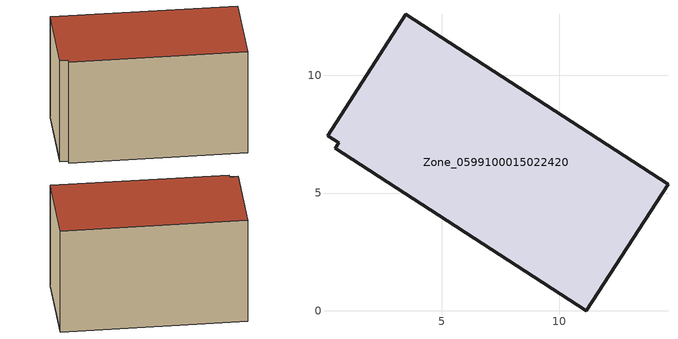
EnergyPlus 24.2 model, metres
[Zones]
Zone_0599100015022420
 floor ground (C_G): 0.15,7.44 3.48,12.6 14.62,5.38 11.14,0 0.49,6.9 0.63,7.13 z0.97
 wall outside (C_F): 14.62,5.38 3.48,12.6 0.15,7.44 0.63,7.13 0.49,6.9 11.14,0 14.62,5.38 z0.97:9.21
 roof outside (C_R): 3.48,12.6 0.15,7.44 0.63,7.13 0.49,6.9 11.14,0 14.62,5.38 z9.21
[BUILDING]
Pand.0599100015022420: North Axis=0; Terrain=City; Loads Convergence Tolerance Value=0.04; Temperature Convergence Tolerance Value=0.4; Solar Distribution=FullExterior; Maximum Number of Warmup Days=25; Minimum Number of Warmup Days=1
[Site:Location]
Rotterdam.The.Hague.AP_ZH_NLD Design_Conditions: Latitude=51.96; Longitude=4.45; Time Zone=1; Elevation=-4.5
[SITE:GROUNDTEMPERATURE:BUILDINGSURFACE]
18, 18, 18, 18, 18, 18, 18, 18, 18, 18, 18, 18
[MATERIAL] Thermal Absorptance=0.9; Solar Absorptance=0.7; Visible Absorptance=0.7
Name | Roughness | Thickness | Conductivity | Density | Specific Heat
G.TI.2006-2014 | MediumSmooth | 0.15 | 0.06 | 540 | 1210
F.TI.2006-2014 | Rough | 0.3 | 0.12 | 1920 | 840
R.TI.2006-2014 | MediumRough | 0.2 | 0.08 | 1500 | 1000
[CONSTRUCTION]
C_G: G.TI.2006-2014
C_F: F.TI.2006-2014
C_R: R.TI.2006-2014
[ZONE]
Zone_0599100015022420: Type=1; Multiplier=1; Ceiling Height=Autocalculate; Volume=Autocalculate; Floor Area=autocalculate; Part of Total Floor Area=Yes
[ZONEINFILTRATION:DESIGNFLOWRATE]
Infil_Zone_0599100015022420: Zone or ZoneList or Space or SpaceList=Zone_0599100015022420; Schedule=AlwaysOn; Design Flow Rate Calculation Method=Flow/Area; Flow Rate per Floor Area=0.0015; Constant Term Coefficient=1; Temperature Term Coefficient=0; Velocity Term Coefficient=0; Velocity Squared Term Coefficient=0
[HVACTEMPLATE:ZONE:IDEALLOADSAIRSYSTEM]
Zone_0599100015022420: Maximum Heating Supply Air Temperature=50; Minimum Cooling Supply Air Temperature=13; Maximum Heating Supply Air Humidity Ratio=0.0156; Minimum Cooling Supply Air Humidity Ratio=0.0077; Heating Limit=NoLimit; Cooling Limit=NoLimit; Dehumidification Control Type=ConstantSensibleHeatRatio; Cooling Sensible Heat Ratio=0.7; Dehumidification Setpoint=60; Humidification Control Type=None; Humidification Setpoint=30; Outdoor Air Method=None; Outdoor Air Flow Rate per Person=0.00944; Outdoor Air Flow Rate per Zone Floor Area=0; Outdoor Air Flow Rate per Zone=0; Demand Controlled Ventilation Type=None; Outdoor Air Economizer Type=NoEconomizer; Heat Recovery Type=None; Sensible Heat Recovery Effectiveness=0.7; Latent Heat Recovery Effectiveness=0.65
[ZONECONTROL:THERMOSTAT]
ThermostatControl_Zone_0599100015022420: Zone or ZoneList=Zone_0599100015022420; Control Type Schedule=DualSetpointControlType; Control 1=Thermostat_Zone_0599100015022420; Temperature Difference Between Cutout And Setpoint=0
[THERMOSTATSETPOINT:DUALSETPOINT]
Thermostat_Zone_0599100015022420: Heating Setpoint Temperature Schedule=HeatingSetpoint_Zone_0599100015022420; Cooling Setpoint Temperature Schedule=CoolingSetpoint_Zone_0599100015022420
[SCHEDULE:COMPACT]
HeatingSetpoint_Zone_0599100015022420: Through: 12/31, For: AllDays, Until: 24:00, 21
CoolingSetpoint_Zone_0599100015022420: Through: 12/31, For: AllDays, Until: 24:00, 24
DualSetpointControlType: Through: 12/31, For: AllDays, Until: 24:00, 4
AlwaysOn: Through: 12/31, For: AllDays, Until: 24:00, 1
